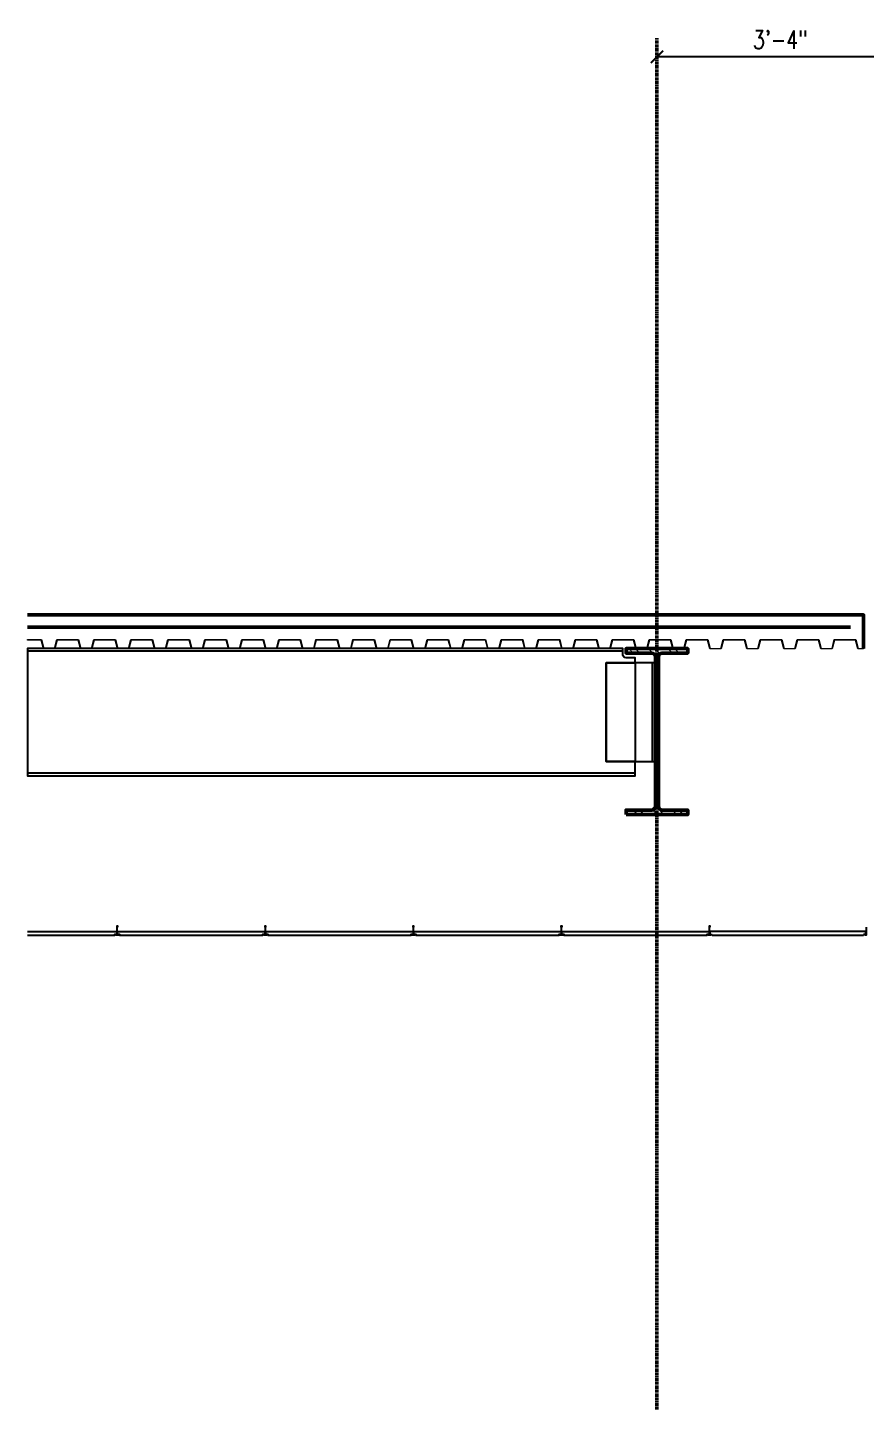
# Model space of a CAD drawing. Header units: inches. Extents: x 3850 to 5846, y -3 to 909.
# Drawn here: x 5604.9 to 5740.9, y 601.3 to 824.2 of the extents above; entities that cross this region are included whole.
import ezdxf

# ---------------------------------------------------------------- set-up
doc = ezdxf.new("R2010")
doc.units = ezdxf.units.IN
doc.header["$LTSCALE"] = 0.5
doc.header["$MEASUREMENT"] = 0
doc.linetypes.add('CENTER2', pattern=[1.125, 0.75, -0.125, 0.125, -0.125])
doc.layers.get('0').update_dxf_attribs({"lineweight": 18})
doc.layers.get('Defpoints').update_dxf_attribs({"color": 140, "lineweight": 18})
for name, color, linetype, lineweight in [('A-Detl-Medm', 31, 'Continuous', 25), ('A-Detl-Patt', 190, 'Continuous', 18), ('A-Detl-Thin', 150, 'Continuous', 18), ('A-Detl-Wide', 213, 'Continuous', 50)]:
    doc.layers.add(name, color=color, linetype=linetype, lineweight=lineweight)
doc.styles.add('Arch-Dim', font='romans.shx', dxfattribs={"width": 0.75})
doc.dimstyles.new('Aec-Arch-I-96', dxfattribs={"dimscale": 96, "dimtxt": 0.09375, "dimasz": 0.0625, "dimexe": 0.0625, "dimexo": 0.0625, "dimgap": 0.03125, "dimtad": 1, "dimdec": 4, "dimzin": 3, "dimdsep": 46, "dimlunit": 4, "dimtxsty": 'Arch-Dim', "dimblk": 'ARCHTICK', "dimcen": 0.09375, "dimazin": 2, "dimtfac": 0.75, "dimtdec": 4, "dimtix": 1, "dimtmove": 2, "dimatfit": 2, "dimfxl": 1, "dimtolj": 1, "dimtzin": 0, "dimarcsym": 0})

# ---------------------------------------------------------------- blocks, each defined once
blk = doc.blocks.new('*U58')
at = {"layer": 'A-Detl-Patt'}
h = blk.add_hatch(dxfattribs=at)
h.set_pattern_fill('ANSI32', color=256, scale=6, style=0)
h.set_pattern_definition([(45, (0, -13.46), (-1.591, 1.591), []), (45, (1.0607, -13.46), (-1.591, 1.591), [])])
edge = h.paths.add_edge_path()
edge.add_line((4.995, -26.92), (4.995, -26.175))
edge.add_line((4.995, -26.175), (0.845, -26.175))
edge.add_arc((0.845, -25.575), 0.6, 180, 270, ccw=False)
edge.add_line((0.245, -25.575), (0.245, -1.345))
edge.add_arc((0.845, -1.345), 0.6, 90, 180, ccw=False)
edge.add_line((0.845, -0.745), (4.995, -0.745))
edge.add_line((4.995, -0.745), (4.995, 0))
edge.add_line((4.995, 0), (-4.995, 0))
edge.add_line((-4.995, 0), (-4.995, -0.745))
edge.add_line((-4.995, -0.745), (-0.845, -0.745))
edge.add_arc((-0.845, -1.345), 0.6, 0, 90, ccw=False)
edge.add_line((-0.245, -1.345), (-0.245, -25.575))
edge.add_arc((-0.845, -25.575), 0.6, -90, 0, ccw=False)
edge.add_line((-0.845, -26.175), (-4.995, -26.175))
edge.add_line((-4.995, -26.175), (-4.995, -26.92))
edge.add_line((-4.995, -26.92), (4.995, -26.92))
at = {"color": 0, "linetype": 'ByBlock'}
blk.add_lwpolyline([(4.995, -26.92), (4.995, -26.175), (0.845, -26.175, -0.4142136), (0.245, -25.575), (0.245, -1.345, -0.4142136), (0.845, -0.745), (4.995, -0.745), (4.995, 0), (-4.995, 0), (-4.995, -0.745), (-0.845, -0.745, -0.4142136), (-0.245, -1.345), (-0.245, -25.575, -0.4142136), (-0.845, -26.175), (-4.995, -26.175), (-4.995, -26.92)], format="xyb", close=True, dxfattribs=at)
blk = doc.blocks.new('*U235')
at = {"layer": 'A-Detl-Thin'}
blk.add_lwpolyline([(0, 0.06), (0, 0), (0.92, 0), (1.3, 1.44), (4.7, 1.44), (5.08, 0), (6.92, 0), (7.3, 1.44), (10.7, 1.44), (11.08, 0), (12.92, 0), (13.3, 1.44), (16.7, 1.44), (17.08, 0), (18.92, 0), (19.3, 1.44), (22.7, 1.44), (23.08, 0), (24.92, 0), (25.3, 1.44), (28.7, 1.44), (29.08, 0), (30.92, 0), (31.3, 1.44), (34.7, 1.44), (35.08, 0), (36.92, 0), (37.3, 1.44), (40.7, 1.44), (41.08, 0), (42.92, 0), (43.3, 1.44), (46.7, 1.44), (47.08, 0), (48.92, 0), (49.3, 1.44), (52.7, 1.44), (53.08, 0), (54.92, 0), (55.3, 1.44), (58.7, 1.44), (59.08, 0), (60.92, 0), (61.3, 1.44), (64.7, 1.44), (65.08, 0), (66.92, 0), (67.3, 1.44), (70.7, 1.44), (71.08, 0), (72.92, 0), (73.3, 1.44), (76.7, 1.44), (77.08, 0), (78.92, 0), (79.3, 1.44), (82.7, 1.44), (83.08, 0), (84.92, 0), (85.3, 1.44), (88.7, 1.44), (89.08, 0), (90.92, 0), (91.3, 1.44), (94.7, 1.44), (95.08, 0), (96.92, 0), (97.3, 1.44), (100.7, 1.44), (101.08, 0), (102.92, 0), (103.3, 1.44), (106.7, 1.44), (107.08, 0), (108.92, 0), (109.3, 1.44), (112.7, 1.44), (113.08, 0), (114.92, 0), (115.3, 1.44), (118.7, 1.44), (119.08, 0), (120.92, 0), (121.3, 1.44), (124.7, 1.44), (125.08, 0), (126.92, 0), (127.3, 1.44), (130.7, 1.44), (131.08, 0), (132.92, 0), (133.3, 1.44), (135.5, 1.44), (135.5, 1.5), (133.25, 1.5), (132.88, 0.06), (131.12, 0.06), (130.75, 1.5), (127.25, 1.5), (126.88, 0.06), (125.12, 0.06), (124.75, 1.5), (121.25, 1.5), (120.88, 0.06), (119.12, 0.06), (118.75, 1.5), (115.25, 1.5), (114.88, 0.06), (113.12, 0.06), (112.75, 1.5), (109.25, 1.5), (108.88, 0.06), (107.12, 0.06), (106.75, 1.5), (103.25, 1.5), (102.88, 0.06), (101.12, 0.06), (100.75, 1.5), (97.25, 1.5), (96.88, 0.06), (95.12, 0.06), (94.75, 1.5), (91.25, 1.5), (90.88, 0.06), (89.12, 0.06), (88.75, 1.5), (85.25, 1.5), (84.88, 0.06), (83.12, 0.06), (82.75, 1.5), (79.25, 1.5), (78.88, 0.06), (77.12, 0.06), (76.75, 1.5), (73.25, 1.5), (72.88, 0.06), (71.12, 0.06), (70.75, 1.5), (67.25, 1.5), (66.88, 0.06), (65.12, 0.06), (64.75, 1.5), (61.25, 1.5), (60.88, 0.06), (59.12, 0.06), (58.75, 1.5), (55.25, 1.5), (54.88, 0.06), (53.12, 0.06), (52.75, 1.5), (49.25, 1.5), (48.88, 0.06), (47.12, 0.06), (46.75, 1.5), (43.25, 1.5), (42.88, 0.06), (41.12, 0.06), (40.75, 1.5), (37.25, 1.5), (36.88, 0.06), (35.12, 0.06), (34.75, 1.5), (31.25, 1.5), (30.88, 0.06), (29.12, 0.06), (28.75, 1.5), (25.25, 1.5), (24.88, 0.06), (23.12, 0.06), (22.75, 1.5), (19.25, 1.5), (18.88, 0.06), (17.12, 0.06), (16.75, 1.5), (13.25, 1.5), (12.88, 0.06), (11.12, 0.06), (10.75, 1.5), (7.25, 1.5), (6.88, 0.06), (5.12, 0.06), (4.75, 1.5), (1.25, 1.5), (0.88, 0.06), (0, 0.06)], close=True, dxfattribs=at)
at = {"layer": 'A-Detl-Wide'}
blk.add_lwpolyline([(0, 0.06), (0, 5.5), (135.5, 5.5)], dxfattribs=at)
blk = doc.blocks.new('_ArchTick')
at = {"color": 0, "linetype": 'ByBlock', "const_width": 0.15}
blk.add_lwpolyline([(-0.5, -0.5), (0.5, 0.5)], dxfattribs=at)
blk = doc.blocks.new('*D246')
at = {"layer": 'A-Detl-Wide', "color": 0, "lineweight": -2, "transparency": 16777216}
for p, q in [((5748.92, 735), (5784.92, 735)), ((5782.92, 735), (5782.92, 729)), ((5742.42, 729), (5784.92, 729))]:
    blk.add_line(p, q, dxfattribs=at)
at = {"layer": 'Defpoints', "color": 0, "transparency": 16777216}
for p in [(5746.92, 735), (5740.42, 729), (5782.92, 729)]:
    blk.add_point(p, dxfattribs=at)
at = {"layer": 'A-Detl-Wide', "color": 0, "lineweight": -2, "transparency": 16777216, "xscale": 2, "yscale": 2, "zscale": 2}
for p, rotation in [((5782.92, 735), 90), ((5782.92, 729), 270)]:
    blk.add_blockref('_ArchTick', p, dxfattribs=dict(at, rotation=rotation))
at = {"layer": 'A-Detl-Wide', "color": 0, "transparency": 16777216, "insert": (5780.13, 732), "char_height": 3, "attachment_point": 5, "rotation": 90, "style": 'Arch-Dim'}
blk.add_mtext('\\A1;6"', dxfattribs=at)
blk = doc.blocks.new('*D247')
at = {"layer": 'A-Detl-Wide', "color": 0, "lineweight": -2, "transparency": 16777216}
for p, q in [((5742.42, 729), (5784.92, 729)), ((5782.92, 729), (5782.92, 723)), ((5748.92, 723), (5784.92, 723))]:
    blk.add_line(p, q, dxfattribs=at)
at = {"layer": 'Defpoints', "color": 0, "transparency": 16777216}
for p in [(5740.42, 729), (5746.92, 723), (5782.92, 723)]:
    blk.add_point(p, dxfattribs=at)
at = {"layer": 'A-Detl-Wide', "color": 0, "lineweight": -2, "transparency": 16777216, "xscale": 2, "yscale": 2, "zscale": 2}
for p, rotation in [((5782.92, 729), 90), ((5782.92, 723), 270)]:
    blk.add_blockref('_ArchTick', p, dxfattribs=dict(at, rotation=rotation))
at = {"layer": 'A-Detl-Wide', "color": 0, "transparency": 16777216, "insert": (5780.13, 726), "char_height": 3, "attachment_point": 5, "rotation": 90, "style": 'Arch-Dim'}
blk.add_mtext('\\A1;6"', dxfattribs=at)
blk = doc.blocks.new('*D273')
at = {"layer": 'A-Detl-Wide', "color": 0, "lineweight": -2, "transparency": 16777216}
for p, q in [((5746.92, 812.25), (5746.92, 821.41)), ((5746.92, 819.41), (5706.92, 819.41))]:
    blk.add_line(p, q, dxfattribs=at)
at = {"layer": 'Defpoints', "color": 0, "transparency": 16777216}
for p in [(5706.92, 819.41), (5706.92, 819.41), (5746.92, 810.25)]:
    blk.add_point(p, dxfattribs=at)
at = {"layer": 'A-Detl-Wide', "color": 0, "lineweight": -2, "transparency": 16777216, "xscale": 2, "yscale": 2, "zscale": 2, "rotation": 180}
blk.add_blockref('_ArchTick', (5706.92, 819.41), dxfattribs=at)
at = {"layer": 'A-Detl-Wide', "color": 0, "lineweight": -2, "transparency": 16777216, "xscale": 2, "yscale": 2, "zscale": 2}
blk.add_blockref('_ArchTick', (5746.92, 819.41), dxfattribs=at)
at = {"layer": 'A-Detl-Wide', "color": 0, "transparency": 16777216, "insert": (5726.92, 822.2), "char_height": 3, "attachment_point": 5, "style": 'Arch-Dim'}
blk.add_mtext('\\A1;3\'-4"', dxfattribs=at)

msp = doc.modelspace()

# ---------------------------------------------------------------- linework, layer by layer
at = {"layer": 'A-Detl-Medm'}
for p, q in [((5701.42482, 723.04995), (5604.91949, 723.0499)), ((5703.42482, 721.16995), (5703.42482, 705.16995)), ((5706.17482, 721.16995), (5706.17482, 705.16995)), ((5703.42482, 703.28995), (5604.91949, 703.2899)), ((5740.79455, 677.62498), (5715.52655, 677.62498)), ((5715.52655, 677.12798), (5715.52655, 677.62498)), ((5740.79455, 677.12798), (5740.79455, 677.62498)), ((5619.71405, 677.06248), (5619.21405, 677.06248)), ((5643.71405, 677.06248), (5643.21405, 677.06248)), ((5667.71405, 677.06248), (5667.21405, 677.06248)), ((5691.71405, 677.06248), (5691.21405, 677.06248)), ((5715.71405, 677.06248), (5715.21405, 677.06248)), ((5715.52655, 677.12798), (5715.90155, 677.12798)), ((5715.90155, 676.99998), (5715.90155, 677.12798)), ((5740.41955, 676.99998), (5715.90155, 676.99998)), ((5740.79455, 677.12798), (5740.41955, 677.12798)), ((5740.41955, 676.99998), (5740.41955, 677.12798))]:
    msp.add_line(p, q, dxfattribs=at)
msp.add_lwpolyline([(5701.42482, 702.83995), (5703.42482, 702.83995), (5703.42482, 705.16995), (5698.67482, 705.16995), (5698.67482, 721.16995), (5703.42482, 721.16995), (5703.42482, 721.99995), (5701.92482, 721.99995, -0.414213562), (5701.42482, 722.49995), (5701.42482, 723.49995), (5604.91949, 723.4999), (5604.91949, 702.8399), (5701.42482, 702.83995)], format="xyb", close=True, dxfattribs=at)
for points in [[(5698.67482, 721.16995), (5698.67482, 705.16995), (5706.67482, 705.16995), (5706.67482, 721.16995)], [(5619.52655, 677.62498), (5643.40155, 677.62498), (5643.40155, 677.12798), (5643.02655, 677.12798), (5643.02655, 676.99998), (5619.90155, 676.99998), (5619.90155, 677.12798), (5619.52655, 677.12798)], [(5643.52655, 677.62498), (5667.40155, 677.62498), (5667.40155, 677.12798), (5667.02655, 677.12798), (5667.02655, 676.99998), (5643.90155, 676.99998), (5643.90155, 677.12798), (5643.52655, 677.12798)], [(5667.52655, 677.62498), (5691.40155, 677.62498), (5691.40155, 677.12798), (5691.02655, 677.12798), (5691.02655, 676.99998), (5667.90155, 676.99998), (5667.90155, 677.12798), (5667.52655, 677.12798)], [(5691.52655, 677.62498), (5715.40155, 677.62498), (5715.40155, 677.12798), (5715.02655, 677.12798), (5715.02655, 676.99998), (5691.90155, 676.99998), (5691.90155, 677.12798), (5691.52655, 677.12798)]]:
    msp.add_lwpolyline(points, close=True, dxfattribs=at)
for points in [[(5604.91945, 677.62498), (5619.40155, 677.62498), (5619.40155, 677.12798), (5619.02655, 677.12798), (5619.02655, 676.99998), (5604.91944, 676.99998)], [(5619.46405, 677.06248), (5619.46405, 678.28123), (5619.4328, 678.31248), (5619.4328, 678.56248), (5619.4953, 678.56248), (5619.4953, 678.31248)], [(5643.46405, 677.06248), (5643.46405, 678.28123), (5643.4328, 678.31248), (5643.4328, 678.56248), (5643.4953, 678.56248), (5643.4953, 678.31248)], [(5667.46405, 677.06248), (5667.46405, 678.28123), (5667.4328, 678.31248), (5667.4328, 678.56248), (5667.4953, 678.56248), (5667.4953, 678.31248)], [(5691.46405, 677.06248), (5691.46405, 678.28123), (5691.4328, 678.31248), (5691.4328, 678.56248), (5691.4953, 678.56248), (5691.4953, 678.31248)], [(5715.46405, 677.06248), (5715.46405, 678.28123), (5715.4328, 678.31248), (5715.4328, 678.56248), (5715.4953, 678.56248), (5715.4953, 678.31248)], [(5740.8258, 678.31248), (5740.85705, 678.28123), (5740.85705, 677.06248), (5740.60705, 677.06248)]]:
    msp.add_lwpolyline(points, dxfattribs=at)
at = {"layer": 'A-Detl-Wide', "linetype": 'CENTER2'}
msp.add_line((5706.91982, 504.40631), (5706.91982, 822.41196), dxfattribs=at)
at = {"layer": 'A-Detl-Wide'}
msp.add_lwpolyline([(5738.27831, 726.94018), (5604.91952, 726.94018)], dxfattribs=at)

# ---------------------------------------------------------------- block references
at = {"layer": 'A-Detl-Wide', "xscale": -1}
for name, p in [('*U235', (5740.41905, 723.44018)), ('*U58', (5706.91982, 723.49995))]:
    msp.add_blockref(name, p, dxfattribs=at)

# ---------------------------------------------------------------- dimensions: what is measured, and where the dimension line sits
at = {"layer": 'A-Detl-Wide'}
dim = msp.add_linear_dim(base=(5706.91978, 819.41196), p1=(5746.91986, 810.24998), p2=(5706.91978, 819.41196), dimstyle='Aec-Arch-I-96', override={"dimscale": 32}, dxfattribs=at)
dim.commit()
dim.dimension.update_dxf_attribs({"geometry": '*D273', "text_midpoint": (5726.91982, 822.19768)})
for base, p1, p2, picture, middle in [((5782.92008, 729.00268), (5746.91986, 734.99998), (5740.41901, 729.00268), '*D246', (5780.13437, 732.00133)), ((5782.92008, 722.99998), (5740.41901, 729.00268), (5746.91986, 722.99998), '*D247', (5780.13437, 726.00133))]:
    dim = msp.add_linear_dim(base=base, p1=p1, p2=p2, angle=90, dimstyle='Aec-Arch-I-96', override={"dimscale": 32}, dxfattribs=at)
    dim.commit()
    dim.dimension.update_dxf_attribs({"geometry": picture, "text_midpoint": middle})

doc.saveas('drawing.dxf')
